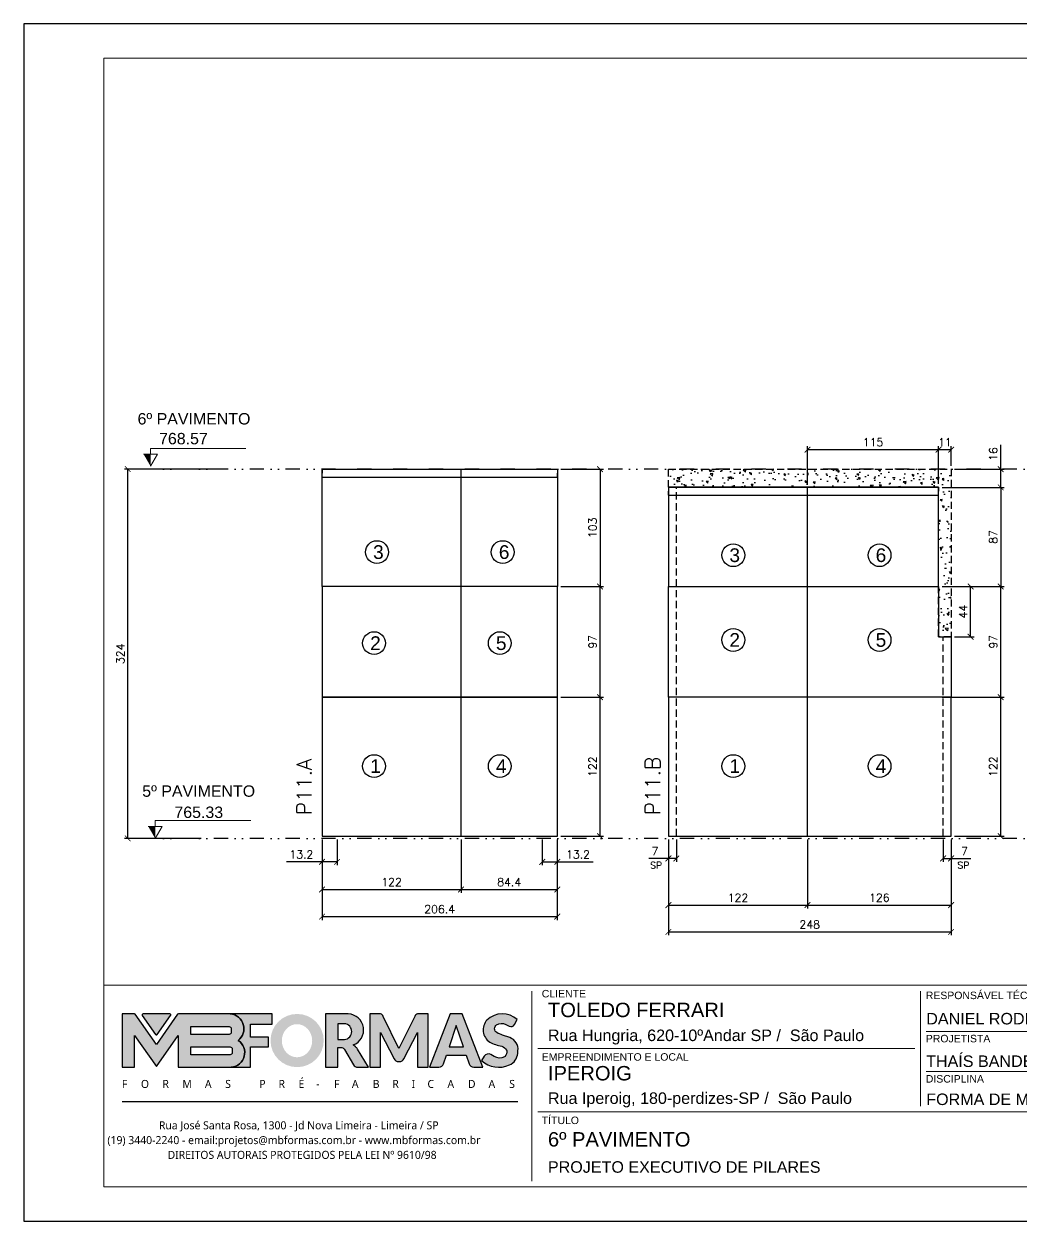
# Model space of a CAD drawing. Extents: x -23436 to 4767, y -4131 to 9755.
# Drawn here: x -19091 to -18217, y 632 to 1682 of the extents above; entities that cross this region are included whole.
import ezdxf
from ezdxf.enums import TextEntityAlignment as Align

# ---------------------------------------------------------------- set-up
doc = ezdxf.new("R2010")
doc.units = 0
doc.header["$PDMODE"] = 2
doc.header["$PDSIZE"] = 10
doc.linetypes.add('DIVIDE2', pattern=[0.625, 0.25, -0.125, 0, -0.125, 0, -0.125])
doc.linetypes.add('HIDDEN', pattern=[9.525, 6.35, -3.175])
doc.layers.get('0').update_dxf_attribs({"lineweight": 13})
doc.layers.get('Defpoints').update_dxf_attribs({"lineweight": 13})
for name, color, linetype, lineweight in [('A-GENM', 7, 'Continuous', 18), ('FOLHA MB', 7, 'Continuous', 13), ('Sarr 2.2x7', 40, 'Continuous', 9), ('Texto Seção', 7, 'Continuous', 15)]:
    doc.layers.add(name, color=color, linetype=linetype, lineweight=lineweight)
for name, color, linetype in [('Concreto', 250, 'HIDDEN'), ('Cota', 4, 'Continuous'), ('MB Logo', 254, 'Continuous'), ('Nível', 160, 'Continuous'), ('Painéis', 30, 'Continuous'), ('Romaneio', 10, 'Continuous'), ('Sarr 7x7', 104, 'Continuous'), ('Sarrafo de Pressão', 42, 'HIDDEN'), ('Texto Nível', 251, 'Continuous')]:
    doc.layers.add(name, color=color, linetype=linetype)
doc.layers.add('Laje_Perimetro', color=7, linetype='Continuous', plot=False)
doc.styles.add('ARIAL', font='arial.ttf', dxfattribs={"oblique": 15, "height": 25})
doc.styles.add('MB_C01', font='arial.ttf', dxfattribs={"height": 1.3})
doc.styles.add('MB_C02', font='arial.ttf', dxfattribs={"height": 2})
doc.styles.add('MB_C03', font='arial.ttf', dxfattribs={"height": 2.5})
doc.styles.add('MtXpl_Lucida_Sans_Un', font='l_10646.ttf')
doc.styles.add('REGUA-120', font='ROMANS.shx', dxfattribs={"height": 15})
doc.styles.add('ROMANS', font='romans.shx')
doc.dimstyles.new('Cota Paínel', dxfattribs={"dimtxt": 7, "dimasz": 5, "dimexe": 3, "dimexo": 3, "dimgap": 3, "dimtad": 1, "dimdec": 1, "dimzin": 12, "dimdsep": 46, "dimtxsty": 'ROMANS', "dimblk": 'ARCHTICK', "dimcen": 0, "dimclrd": 4, "dimclre": 4, "dimclrt": 1, "dimadec": 1, "dimazin": 3, "dimtfac": 1, "dimtdec": 1, "dimtmove": 0, "dimatfit": 3, "dimldrblk": 'OBLIQUE', "dimfxl": 0, "dimtolj": 1, "dimtzin": 12, "dimarcsym": 0})
doc.dimstyles.new('PAINEL', dxfattribs={"dimtxt": 7, "dimasz": 5, "dimexe": 3, "dimexo": 3, "dimgap": 3, "dimtad": 1, "dimdec": 1, "dimzin": 12, "dimdsep": 46, "dimtxsty": 'ROMANS', "dimblk": 'ARCHTICK', "dimcen": 0, "dimclrd": 4, "dimclre": 4, "dimclrt": 1, "dimadec": 1, "dimazin": 3, "dimtfac": 1, "dimtdec": 1, "dimtmove": 0, "dimatfit": 3, "dimldrblk": 'OBLIQUE', "dimfxl": 0, "dimtolj": 1, "dimtzin": 12, "dimarcsym": 0})

# ---------------------------------------------------------------- blocks, each defined once
blk = doc.blocks.new('MB-NOVO')
at = {"layer": 'MB Logo', "linetype": 'Continuous'}
h = blk.add_hatch(color=256, dxfattribs=at)
h.dxf.hatch_style = 1
h.set_gradient(color1=(242, 132, 69), color2=(247, 180, 141), rotation=90, tint=1)
h.paths.add_polyline_path([(-18529.6, 10980.8), (-18475.7, 10980.8, 0.706757), (-18468.7, 11008, 0.681802), (-18476.7, 11034.9), (-18529.4, 11034.9, 0.243712), (-18530.2, 11034.5), (-18551.7, 11003.9), (-18573.3, 11034.5, 0.243712), (-18574.1, 11034.9), (-18586.5, 11034.9), (-18586.5, 10980.8), (-18573.9, 10980.8), (-18573.9, 11012.9), (-18551.7, 10981.5), (-18529.6, 11012.9)])
h.paths.add_polyline_path([(-18516.8, 11014.1), (-18516.8, 11022), (-18477.8, 11022, -0.414214), (-18475.8, 11020), (-18475.8, 11016.1, -0.414214), (-18477.8, 11014.1)], flags=16)
h.paths.add_polyline_path([(-18516.8, 11001.4), (-18476.8, 11001.4, -0.414214), (-18474.8, 10999.4), (-18474.8, 10995.5, -0.414214), (-18476.8, 10993.5), (-18516.8, 10993.5)], flags=16)
at = {"layer": 'MB Logo', "true_color": 0x262626}
h = blk.add_hatch(color=250, dxfattribs=at)
h.dxf.hatch_style = 1
h.paths.add_polyline_path([(-18537.3, 11033.3, 0.60809), (-18538.1, 11034.9), (-18565.3, 11034.9, 0.60809), (-18566.1, 11033.3), (-18552.5, 11014, 0.518202), (-18550.9, 11014)])
h = blk.add_hatch(color=250, dxfattribs=at)
h.dxf.hatch_style = 1
h.paths.add_polyline_path([(-18456.2, 11011.3), (-18456.2, 11024.6), (-18434.2, 11024.6), (-18434.2, 11034.9), (-18476.7, 11034.9, -0.681802), (-18468.7, 11008, -0.706757), (-18475.7, 10980.8), (-18456.2, 10980.8), (-18456.2, 11001.4), (-18437.8, 11001.4), (-18437.8, 11011.3)])
h = blk.add_hatch(color=250, dxfattribs=at)
h.dxf.hatch_style = 1
h.paths.add_polyline_path([(-18435.9, 11007.9, 1), (-18381.9, 11007.9, 1)])
edge = h.paths.add_edge_path(flags=16)
edge.add_ellipse((-18409, 11007.7), major_axis=(0, 16.8), ratio=0.916255, start_angle=0, end_angle=360)
h = blk.add_hatch(color=250, dxfattribs=at)
h.dxf.hatch_style = 1
h.paths.add_polyline_path([(-18357, 11034.9), (-18380.2, 11034.9), (-18380.2, 10980.8), (-18367.6, 10980.8), (-18367.6, 11000.7), (-18363.4, 11000.7, -0.195765), (-18360.9, 10998.9), (-18351.8, 10983.2, 0.261385), (-18347.5, 10980.8), (-18336.4, 10980.8), (-18347.5, 10999, 0.082429), (-18349.6, 11001.5), (-18351.9, 11003.4, 0.81838)])
h.paths.add_polyline_path([(-18360.8, 11009), (-18367.6, 11009), (-18367.6, 11025), (-18360.8, 11025, -0.92578)], flags=16)
h = blk.add_hatch(color=250, dxfattribs=at)
h.dxf.hatch_style = 1
h.paths.add_polyline_path([(-18286.6, 11015.9), (-18286.6, 10980.8), (-18275.8, 10980.8), (-18275.8, 11034.9), (-18286.6, 11034.9, 0.216647), (-18289.4, 11032.4), (-18305.5, 10999.8), (-18321.6, 11032.7, 0.199908), (-18324.3, 11034.9), (-18335.2, 11034.9), (-18335.2, 10980.8), (-18324.3, 10980.8), (-18324.3, 11015.9), (-18310.4, 10989.3, 0.279644), (-18306, 10986.6, 0.340986), (-18300.5, 10989.3)])
h = blk.add_hatch(color=250, dxfattribs=at)
h.dxf.hatch_style = 1
h.paths.add_polyline_path([(-18274.4, 10980.8), (-18265, 10980.8, 0.322517), (-18260.2, 10984.3), (-18257.3, 10993), (-18237.2, 10993), (-18234.3, 10984.3, 0.322517), (-18229.5, 10980.8), (-18220.3, 10980.8), (-18241.2, 11034.9), (-18253.4, 11034.9)])
h.paths.add_polyline_path([(-18254.4, 11001.6), (-18247.3, 11023), (-18240.1, 11001.6)], flags=16)
h = blk.add_hatch(color=250, dxfattribs=at)
h.dxf.hatch_style = 1
h.paths.add_polyline_path([(-18206, 11024, -0.247671), (-18196.9, 11024.3), (-18193.5, 11022.5, 0.40799), (-18188.2, 11024.1), (-18185.4, 11029.1, 0.392837), (-18216.2, 11028.7, 0.467779), (-18213.3, 11006.3, 0.077523), (-18201.2, 11002.1, -0.214206), (-18196.1, 10997.9, -0.284295), (-18198.2, 10991.4, -0.26924), (-18208.8, 10991.6), (-18212.2, 10993.6, 0.407727), (-18219, 10992.1), (-18221.8, 10987.7, 0.296878), (-18193.2, 10983.1, 0.272251), (-18184.9, 10995.3), (-18184.6, 10997.9, 0.348906), (-18193.7, 11011.2), (-18200.4, 11013.5, -0.045018), (-18205.8, 11015.7, -0.618284)])
at = {"layer": 'MB Logo', "linetype": 'Continuous'}
blk.add_line((-18586.5, 10945.9), (-18184.8, 10945.9), dxfattribs=at)
at = {"layer": 'MB Logo', "color": 23, "linetype": 'Continuous', "true_color": 0xf28445}
for points in [[(-18573.3, 11034.5, 0.243712), (-18574.1, 11034.9), (-18586.5, 11034.9), (-18586.5, 10980.8), (-18573.9, 10980.8), (-18573.9, 11012.9), (-18551.7, 10981.5), (-18529.6, 11012.9), (-18529.6, 10980.8), (-18475.7, 10980.8, 0.706757), (-18468.7, 11008, 0.681802), (-18476.7, 11034.9), (-18529.4, 11034.9, 0.243712), (-18530.2, 11034.5), (-18551.7, 11003.9)], [(-18516.8, 11022), (-18477.8, 11022, -0.414214), (-18475.8, 11020), (-18475.8, 11016.1, -0.414214), (-18477.8, 11014.1), (-18516.8, 11014.1)], [(-18516.8, 11001.4), (-18476.8, 11001.4, -0.414214), (-18474.8, 10999.4), (-18474.8, 10995.5, -0.414214), (-18476.8, 10993.5), (-18516.8, 10993.5)]]:
    blk.add_lwpolyline(points, format="xyb", close=True, dxfattribs=at)
at = {"layer": 'MB Logo', "color": 250, "true_color": 0x262626}
for points in [[(-18537.3, 11033.3, 0.60809), (-18538.1, 11034.9), (-18565.3, 11034.9, 0.60809), (-18566.1, 11033.3), (-18552.5, 11014, 0.518202), (-18550.9, 11014)], [(-18437.8, 11011.3), (-18456.2, 11011.3), (-18456.2, 11024.6), (-18434.2, 11024.6), (-18434.2, 11034.9), (-18476.7, 11034.9, -0.681802), (-18468.7, 11008, -0.706757), (-18475.7, 10980.8), (-18456.2, 10980.8), (-18456.2, 11001.4), (-18437.8, 11001.4)], [(-18347.5, 10980.8), (-18336.4, 10980.8), (-18347.5, 10999, 0.082429), (-18349.6, 11001.5), (-18351.9, 11003.4, 0.81838), (-18357, 11034.9), (-18380.2, 11034.9), (-18380.2, 10980.8), (-18367.6, 10980.8), (-18367.6, 11000.7), (-18363.4, 11000.7, -0.209789), (-18360.8, 10998.7), (-18351.8, 10983.2, 0.261385)], [(-18286.6, 11015.9), (-18286.6, 10980.8), (-18275.8, 10980.8), (-18275.8, 11034.9), (-18286.6, 11034.9, 0.216647), (-18289.4, 11032.4), (-18305.5, 10999.8), (-18321.5, 11032.4, 0.216647), (-18324.3, 11034.9), (-18335.2, 11034.9), (-18335.2, 10980.8), (-18324.3, 10980.8), (-18324.3, 11015.9), (-18310.4, 10989.3, 0.279644), (-18306, 10986.6), (-18304.9, 10986.6, 0.279644), (-18300.5, 10989.3)], [(-18265, 10980.8, 0.322517), (-18260.2, 10984.3), (-18257.3, 10993), (-18237.2, 10993), (-18234.3, 10984.3, 0.322517), (-18229.5, 10980.8), (-18220.3, 10980.8), (-18241.2, 11034.9), (-18253.4, 11034.9), (-18274.4, 10980.8)], [(-18206.2, 11015.9, -0.549626), (-18206.4, 11023.8, -0.258723), (-18196.9, 11024.3), (-18193.5, 11022.5, 0.40799), (-18188.2, 11024.1), (-18185.4, 11029.1, 0.392837), (-18216.2, 11028.7, 0.467779), (-18213.3, 11006.3, 0.077523), (-18201.2, 11002.1, -0.203897), (-18196.3, 10998.2), (-18196.1, 10997.8, -0.267611), (-18198, 10991.6), (-18198.5, 10991.3, -0.261145), (-18208.8, 10991.6), (-18212.2, 10993.6, 0.407727), (-18219, 10992.1), (-18221.8, 10987.7, 0.296878), (-18193.2, 10983.1, 0.265963), (-18184.9, 10994.9), (-18184.7, 10997.6, 0.340466), (-18193.1, 11011), (-18200.4, 11013.5, -0.049298)], [(-18367.6, 11009), (-18360.8, 11009, 0.92578), (-18360.8, 11025), (-18367.6, 11025)]]:
    blk.add_lwpolyline(points, format="xyb", close=True, dxfattribs=at)
blk.add_lwpolyline([(-18247.3, 11023), (-18254.4, 11001.6), (-18240.1, 11001.6)], close=True, dxfattribs=at)
at = {"layer": 'MB Logo', "color": 250, "true_color": 0x262626, "style": 'MtXpl_Lucida_Sans_Un'}
for s, height, p in [('F', 8.12, (-18586.8, 10959.8)), ('O', 8.12, (-18567.5, 10959.8)), ('R', 8.12, (-18545.6, 10959.8)), ('M', 8.12, (-18525.4, 10959.8)), ('A', 8.12, (-18502.5, 10959.8)), ('S', 8.12, (-18481.9, 10959.8)), ('P', 8.12, (-18447.3, 10959.8)), ('R', 8.12, (-18427.8, 10959.8)), ('É', 8.12, (-18407.5, 10959.8)), ('-', 8.12, (-18389.6, 10959.8)), ('F', 8.12, (-18371.4, 10959.8)), ('A', 8.12, (-18353.3, 10959.8)), ('B', 8.12, (-18332.1, 10959.8)), ('R', 8.12, (-18312.2, 10959.8)), ('I', 8.12, (-18292.7, 10959.8)), ('C', 8.12, (-18276.6, 10959.8)), ('A', 8.12, (-18256.3, 10959.8)), ('D', 8.12, (-18235.5, 10959.8)), ('A', 8.12, (-18214.6, 10959.8)), ('S', 8.12, (-18193.6, 10959.8)), ('DIREITOS AUTORAIS PROTEGIDOS PELA LEI Nº 9610/98', 8.122, (-18540.4, 10887.8))]:
    blk.add_text(s, height=height, dxfattribs=at).set_placement(p)
at = {"layer": 'MB Logo', "style": 'MtXpl_Lucida_Sans_Un'}
for s, p in [('Rua José Santa Rosa, 1300 - Jd Nova Limeira - Limeira / SP', (-18549.2, 10917.8)), ('(19) 3440-2240 - email:projetos@mbformas.com.br - www.mbformas.com.br', (-18601.5, 10902.8))]:
    blk.add_text(s, height=8.122, dxfattribs=at).set_placement(p)
blk = doc.blocks.new('A$C169d8357')
at = {"layer": 'FOLHA MB', "color": 1}
for p, q in [((1109.8, 356.7), (70, 356.7)), ((445.6, 351.7), (445.6, 185)), ((786.6, 351.7), (786.6, 250.7)), ((938.1, 316.3), (791.6, 316.3)), ((781.5, 301.2), (450.7, 301.2)), ((938.1, 281), (791.6, 281)), ((938.1, 245.6), (450.7, 245.6))]:
    blk.add_line(p, q, dxfattribs=at)
for points in [[(0, 1199.9), (0, 149.9), (1485, 149.9), (1485, 1199.9)], [(70, 1169.9), (70, 179.9), (1455, 179.9), (1455, 1169.9)]]:
    blk.add_lwpolyline(points, close=True, dxfattribs=at)
at = {"layer": 'MB Logo', "xscale": 0.8642040370897565, "yscale": 0.8642040370897565, "zscale": 0.8642040370897565}
blk.add_blockref('MB-NOVO', (16148.7, -9204.8), dxfattribs=at)
at = {"layer": 'FOLHA MB', "color": 6}
for s, height, style, p in [('CLIENTE', 6.57, 'MB_C01', (454.3, 346.1)), ('RESPONSÁVEL TÉCNICO', 6.566, 'MB_C01', (791.2, 344.6)), ('Rua Hungria, 620-10ºAndar SP /  São Paulo', 10.102, 'MB_C02', (459.7, 307.8)), ('PROJETISTA', 6.57, 'MB_C01', (791.2, 306.7)), ('EMPREENDIMENTO E LOCAL', 6.566, 'MB_C01', (454.3, 290.6)), ('DISCIPLINA', 6.57, 'MB_C01', (791.2, 271.4)), ('Rua Iperoig, 180-perdizes-SP /  São Paulo', 10.102, 'MB_C02', (459.7, 252.7)), ('TÍTULO', 6.57, 'MB_C01', (454.3, 235)), ('PROJETO EXECUTIVO DE PILARES', 10.102, 'MB_C02', (459.7, 192.3))]:
    blk.add_text(s, height=height, dxfattribs=dict(at, style=style)).set_placement(p)
at = {"layer": 'FOLHA MB', "color": 5}
for s, height, style, p in [('TOLEDO FERRARI', 12.628, 'MB_C03', (459.7, 328.8)), ('DANIEL RODRIGUES', 10.102, 'MB_C02', (791.6, 322.4)), ('THAÍS BANDEIRA', 10.102, 'MB_C02', (791.5, 285.1)), ('IPEROIG', 12.63, 'MB_C03', (459.7, 273.3)), ('FORMA DE MADEIRA', 10.102, 'MB_C02', (791.6, 251.7)), ('6º PAVIMENTO', 12.628, 'MB_C03', (459.7, 215.3))]:
    blk.add_text(s, height=height, dxfattribs=dict(at, style=style)).set_placement(p)
blk = doc.blocks.new('_ArchTick')
at = {"color": 0, "linetype": 'ByBlock', "const_width": 0.15}
blk.add_lwpolyline([(-0.5, -0.5), (0.5, 0.5)], dxfattribs=at)
blk = doc.blocks.new('*D476')
at = {"layer": 'Cota', "color": 4, "lineweight": -2, "transparency": 16777216}
for p, q in [((-18829.9, 966.8), (-18829.9, 896.3)), ((-18623.5, 966.8), (-18623.5, 896.3)), ((-18829.9, 899.3), (-18623.5, 899.3))]:
    blk.add_line(p, q, dxfattribs=at)
at = {"layer": 'Defpoints', "color": 0, "transparency": 16777216}
for p in [(-18829.9, 969.8), (-18623.5, 969.8), (-18623.5, 899.3)]:
    blk.add_point(p, dxfattribs=at)
at = {"layer": 'Cota', "color": 4, "lineweight": -2, "transparency": 16777216, "xscale": 5, "yscale": 5, "zscale": 5, "rotation": 180}
blk.add_blockref('_ArchTick', (-18829.9, 899.3), dxfattribs=at)
at = {"layer": 'Cota', "color": 4, "lineweight": -2, "transparency": 16777216, "xscale": 5, "yscale": 5, "zscale": 5}
blk.add_blockref('_ArchTick', (-18623.5, 899.3), dxfattribs=at)
at = {"layer": 'Cota', "color": 1, "transparency": 16777216, "insert": (-18726.7, 905.8), "char_height": 7, "attachment_point": 5, "style": 'ROMANS'}
blk.add_mtext('\\A1;206.4', dxfattribs=at)
blk = doc.blocks.new('_OBLIQUE')
at = {"color": 0, "linetype": 'ByBlock', "lineweight": -2}
for p, q in [((0, 0), (-1, 0)), ((-0.5, -0.5), (0.5, 0.5))]:
    blk.add_line(p, q, dxfattribs=at)
blk = doc.blocks.new('*D477')
at = {"layer": 'Cota', "color": 4, "lineweight": -2, "transparency": 16777216}
for p, q in [((-18620.5, 1091.8), (-18583, 1091.8)), ((-18586, 969.8), (-18586, 1091.8)), ((-18620.5, 969.8), (-18583, 969.8))]:
    blk.add_line(p, q, dxfattribs=at)
at = {"layer": 'Defpoints', "color": 0, "transparency": 16777216}
for p in [(-18623.5, 1091.8), (-18586, 1091.8), (-18623.5, 969.8)]:
    blk.add_point(p, dxfattribs=at)
at = {"layer": 'Cota', "color": 4, "lineweight": -2, "transparency": 16777216, "xscale": 5, "yscale": 5, "zscale": 5}
for p, rotation in [((-18586, 1091.8), 90), ((-18586, 969.8), 270)]:
    blk.add_blockref('_ArchTick', p, dxfattribs=dict(at, rotation=rotation))
at = {"layer": 'Cota', "color": 1, "transparency": 16777216, "insert": (-18592.5, 1030.8), "char_height": 7, "attachment_point": 5, "rotation": 90, "style": 'ROMANS'}
blk.add_mtext('\\A1;122', dxfattribs=at)
blk = doc.blocks.new('*D478')
at = {"layer": 'Cota', "color": 4, "lineweight": -2, "transparency": 16777216}
for p, q in [((-18620.5, 1188.8), (-18583, 1188.8)), ((-18586, 1091.8), (-18586, 1188.8)), ((-18608, 1091.8), (-18583, 1091.8))]:
    blk.add_line(p, q, dxfattribs=at)
at = {"layer": 'Defpoints', "color": 0, "transparency": 16777216}
for p in [(-18623.5, 1188.8), (-18586, 1188.8), (-18611, 1091.8)]:
    blk.add_point(p, dxfattribs=at)
at = {"layer": 'Cota', "color": 4, "lineweight": -2, "transparency": 16777216, "xscale": 5, "yscale": 5, "zscale": 5}
for p, rotation in [((-18586, 1188.8), 90), ((-18586, 1091.8), 270)]:
    blk.add_blockref('_ArchTick', p, dxfattribs=dict(at, rotation=rotation))
at = {"layer": 'Cota', "color": 1, "transparency": 16777216, "insert": (-18592.5, 1140.3), "char_height": 7, "attachment_point": 5, "rotation": 90, "style": 'ROMANS'}
blk.add_mtext('\\A1;97', dxfattribs=at)
blk = doc.blocks.new('*D479')
at = {"layer": 'Cota', "color": 4, "lineweight": -2, "transparency": 16777216}
for p, q in [((-18620.5, 1291.8), (-18583, 1291.8)), ((-18586, 1291.8), (-18586, 1188.8)), ((-18620.5, 1188.8), (-18583, 1188.8))]:
    blk.add_line(p, q, dxfattribs=at)
at = {"layer": 'Defpoints', "color": 0, "transparency": 16777216}
for p in [(-18623.5, 1291.8), (-18623.5, 1188.8), (-18586, 1188.8)]:
    blk.add_point(p, dxfattribs=at)
at = {"layer": 'Cota', "color": 4, "lineweight": -2, "transparency": 16777216, "xscale": 5, "yscale": 5, "zscale": 5}
for p, rotation in [((-18586, 1291.8), 90), ((-18586, 1188.8), 270)]:
    blk.add_blockref('_ArchTick', p, dxfattribs=dict(at, rotation=rotation))
at = {"layer": 'Cota', "color": 1, "transparency": 16777216, "insert": (-18592.5, 1240.3), "char_height": 7, "attachment_point": 5, "rotation": 90, "style": 'ROMANS'}
blk.add_mtext('\\A1;103', dxfattribs=at)
blk = doc.blocks.new('*D480')
at = {"layer": 'Cota', "color": 4, "lineweight": -2, "transparency": 16777216}
for p, q in [((-18829.9, 966.8), (-18829.9, 920.1)), ((-18707.9, 966.8), (-18707.9, 920.1)), ((-18829.9, 923.1), (-18707.9, 923.1))]:
    blk.add_line(p, q, dxfattribs=at)
at = {"layer": 'Defpoints', "color": 0, "transparency": 16777216}
for p in [(-18829.9, 969.8), (-18707.9, 969.8), (-18707.9, 923.1)]:
    blk.add_point(p, dxfattribs=at)
at = {"layer": 'Cota', "color": 4, "lineweight": -2, "transparency": 16777216, "xscale": 5, "yscale": 5, "zscale": 5, "rotation": 180}
blk.add_blockref('_ArchTick', (-18829.9, 923.1), dxfattribs=at)
at = {"layer": 'Cota', "color": 4, "lineweight": -2, "transparency": 16777216, "xscale": 5, "yscale": 5, "zscale": 5}
blk.add_blockref('_ArchTick', (-18707.9, 923.1), dxfattribs=at)
at = {"layer": 'Cota', "color": 1, "transparency": 16777216, "insert": (-18768.9, 929.6), "char_height": 7, "attachment_point": 5, "style": 'ROMANS'}
blk.add_mtext('\\A1;122', dxfattribs=at)
blk = doc.blocks.new('*D481')
at = {"layer": 'Cota', "color": 4, "lineweight": -2, "transparency": 16777216}
for p, q in [((-18707.9, 966.8), (-18707.9, 920.1)), ((-18623.5, 966.8), (-18623.5, 920.1)), ((-18707.9, 923.1), (-18623.5, 923.1))]:
    blk.add_line(p, q, dxfattribs=at)
at = {"layer": 'Defpoints', "color": 0, "transparency": 16777216}
for p in [(-18707.9, 969.8), (-18623.5, 969.8), (-18623.5, 923.1)]:
    blk.add_point(p, dxfattribs=at)
at = {"layer": 'Cota', "color": 4, "lineweight": -2, "transparency": 16777216, "xscale": 5, "yscale": 5, "zscale": 5, "rotation": 180}
blk.add_blockref('_ArchTick', (-18707.9, 923.1), dxfattribs=at)
at = {"layer": 'Cota', "color": 4, "lineweight": -2, "transparency": 16777216, "xscale": 5, "yscale": 5, "zscale": 5}
blk.add_blockref('_ArchTick', (-18623.5, 923.1), dxfattribs=at)
at = {"layer": 'Cota', "color": 1, "transparency": 16777216, "insert": (-18665.7, 929.6), "char_height": 7, "attachment_point": 5, "style": 'ROMANS'}
blk.add_mtext('\\A1;84.4', dxfattribs=at)
blk = doc.blocks.new('*D482')
at = {"layer": 'Cota', "color": 4, "lineweight": -2, "transparency": 16777216}
for p, q in [((-18829.9, 966.8), (-18829.9, 944.3)), ((-18816.7, 966.8), (-18816.7, 944.3)), ((-18829.9, 947.3), (-18861.2, 947.3)), ((-18816.7, 947.3), (-18829.9, 947.3))]:
    blk.add_line(p, q, dxfattribs=at)
at = {"layer": 'Defpoints', "color": 0, "transparency": 16777216}
for p in [(-18829.9, 969.8), (-18816.7, 969.8), (-18829.9, 947.3)]:
    blk.add_point(p, dxfattribs=at)
at = {"layer": 'Cota', "color": 4, "lineweight": -2, "transparency": 16777216, "xscale": 5, "yscale": 5, "zscale": 5, "rotation": 180}
blk.add_blockref('_ArchTick', (-18829.9, 947.3), dxfattribs=at)
at = {"layer": 'Cota', "color": 4, "lineweight": -2, "transparency": 16777216, "xscale": 5, "yscale": 5, "zscale": 5}
blk.add_blockref('_ArchTick', (-18816.7, 947.3), dxfattribs=at)
at = {"layer": 'Cota', "color": 1, "transparency": 16777216, "insert": (-18848, 953.8), "char_height": 7, "attachment_point": 5, "style": 'ROMANS'}
blk.add_mtext('\\A1;13.2', dxfattribs=at)
blk = doc.blocks.new('*D483')
at = {"layer": 'Cota', "color": 4, "lineweight": -2, "transparency": 16777216}
for p, q in [((-18636.7, 966.8), (-18636.7, 944.3)), ((-18623.5, 966.8), (-18623.5, 944.3)), ((-18636.7, 947.3), (-18623.5, 947.3)), ((-18623.5, 947.3), (-18592.1, 947.3))]:
    blk.add_line(p, q, dxfattribs=at)
at = {"layer": 'Defpoints', "color": 0, "transparency": 16777216}
for p in [(-18636.7, 969.8), (-18623.5, 969.8), (-18623.5, 947.3)]:
    blk.add_point(p, dxfattribs=at)
at = {"layer": 'Cota', "color": 4, "lineweight": -2, "transparency": 16777216, "xscale": 5, "yscale": 5, "zscale": 5, "rotation": 180}
blk.add_blockref('_ArchTick', (-18636.7, 947.3), dxfattribs=at)
at = {"layer": 'Cota', "color": 4, "lineweight": -2, "transparency": 16777216, "xscale": 5, "yscale": 5, "zscale": 5}
blk.add_blockref('_ArchTick', (-18623.5, 947.3), dxfattribs=at)
at = {"layer": 'Cota', "color": 1, "transparency": 16777216, "insert": (-18605.3, 953.8), "char_height": 7, "attachment_point": 5, "style": 'ROMANS'}
blk.add_mtext('\\A1;13.2', dxfattribs=at)
blk = doc.blocks.new('*D522')
at = {"layer": 'Cota', "color": 4, "lineweight": -2, "transparency": 16777216}
for p, q in [((-18526, 966.8), (-18526, 906.4)), ((-18404, 966.8), (-18404, 906.4)), ((-18526, 909.4), (-18404, 909.4))]:
    blk.add_line(p, q, dxfattribs=at)
at = {"layer": 'Defpoints', "color": 0, "transparency": 16777216}
for p in [(-18526, 969.8), (-18404, 969.8), (-18404, 909.4)]:
    blk.add_point(p, dxfattribs=at)
at = {"layer": 'Cota', "color": 4, "lineweight": -2, "transparency": 16777216, "xscale": 5, "yscale": 5, "zscale": 5, "rotation": 180}
blk.add_blockref('_ArchTick', (-18526, 909.4), dxfattribs=at)
at = {"layer": 'Cota', "color": 4, "lineweight": -2, "transparency": 16777216, "xscale": 5, "yscale": 5, "zscale": 5}
blk.add_blockref('_ArchTick', (-18404, 909.4), dxfattribs=at)
at = {"layer": 'Cota', "color": 1, "transparency": 16777216, "insert": (-18465, 915.9), "char_height": 7, "attachment_point": 5, "style": 'ROMANS'}
blk.add_mtext('\\A1;122', dxfattribs=at)
blk = doc.blocks.new('*D523')
at = {"layer": 'Cota', "color": 4, "lineweight": -2, "transparency": 16777216}
for p, q in [((-18404, 966.8), (-18404, 906.4)), ((-18278, 966.8), (-18278, 906.4)), ((-18404, 909.4), (-18278, 909.4))]:
    blk.add_line(p, q, dxfattribs=at)
at = {"layer": 'Defpoints', "color": 0, "transparency": 16777216}
for p in [(-18404, 969.8), (-18278, 969.8), (-18278, 909.4)]:
    blk.add_point(p, dxfattribs=at)
at = {"layer": 'Cota', "color": 4, "lineweight": -2, "transparency": 16777216, "xscale": 5, "yscale": 5, "zscale": 5, "rotation": 180}
blk.add_blockref('_ArchTick', (-18404, 909.4), dxfattribs=at)
at = {"layer": 'Cota', "color": 4, "lineweight": -2, "transparency": 16777216, "xscale": 5, "yscale": 5, "zscale": 5}
blk.add_blockref('_ArchTick', (-18278, 909.4), dxfattribs=at)
at = {"layer": 'Cota', "color": 1, "transparency": 16777216, "insert": (-18341, 915.9), "char_height": 7, "attachment_point": 5, "style": 'ROMANS'}
blk.add_mtext('\\A1;126', dxfattribs=at)
blk = doc.blocks.new('*D524')
at = {"layer": 'Cota', "color": 4, "lineweight": -2, "transparency": 16777216}
for p, q in [((-18526, 966.8), (-18526, 882.9)), ((-18278, 966.8), (-18278, 882.9)), ((-18526, 885.9), (-18278, 885.9))]:
    blk.add_line(p, q, dxfattribs=at)
at = {"layer": 'Defpoints', "color": 0, "transparency": 16777216}
for p in [(-18526, 969.8), (-18278, 969.8), (-18278, 885.9)]:
    blk.add_point(p, dxfattribs=at)
at = {"layer": 'Cota', "color": 4, "lineweight": -2, "transparency": 16777216, "xscale": 5, "yscale": 5, "zscale": 5, "rotation": 180}
blk.add_blockref('_ArchTick', (-18526, 885.9), dxfattribs=at)
at = {"layer": 'Cota', "color": 4, "lineweight": -2, "transparency": 16777216, "xscale": 5, "yscale": 5, "zscale": 5}
blk.add_blockref('_ArchTick', (-18278, 885.9), dxfattribs=at)
at = {"layer": 'Cota', "color": 1, "transparency": 16777216, "insert": (-18402, 892.4), "char_height": 7, "attachment_point": 5, "style": 'ROMANS'}
blk.add_mtext('\\A1;248', dxfattribs=at)
blk = doc.blocks.new('*D525')
at = {"layer": 'Cota', "color": 4, "lineweight": -2, "transparency": 16777216}
for p, q in [((-18275, 1091.8), (-18231.5, 1091.8)), ((-18234.5, 969.8), (-18234.5, 1091.8)), ((-18275, 969.8), (-18231.5, 969.8))]:
    blk.add_line(p, q, dxfattribs=at)
at = {"layer": 'Defpoints', "color": 0, "transparency": 16777216}
for p in [(-18278, 1091.8), (-18234.5, 1091.8), (-18278, 969.8)]:
    blk.add_point(p, dxfattribs=at)
at = {"layer": 'Cota', "color": 4, "lineweight": -2, "transparency": 16777216, "xscale": 5, "yscale": 5, "zscale": 5}
for p, rotation in [((-18234.5, 1091.8), 90), ((-18234.5, 969.8), 270)]:
    blk.add_blockref('_ArchTick', p, dxfattribs=dict(at, rotation=rotation))
at = {"layer": 'Cota', "color": 1, "transparency": 16777216, "insert": (-18241, 1030.8), "char_height": 7, "attachment_point": 5, "rotation": 90, "style": 'ROMANS'}
blk.add_mtext('\\A1;122', dxfattribs=at)
blk = doc.blocks.new('*D526')
at = {"layer": 'Cota', "color": 4, "lineweight": -2, "transparency": 16777216}
for p, q in [((-18526, 966.8), (-18526, 947.3)), ((-18519, 966.8), (-18519, 947.3)), ((-18526, 950.3), (-18543.2, 950.3)), ((-18519, 950.3), (-18526, 950.3))]:
    blk.add_line(p, q, dxfattribs=at)
at = {"layer": 'Defpoints', "color": 0, "transparency": 16777216}
for p in [(-18526, 969.8), (-18519, 969.8), (-18526, 950.3)]:
    blk.add_point(p, dxfattribs=at)
at = {"layer": 'Cota', "color": 4, "lineweight": -2, "transparency": 16777216, "xscale": 5, "yscale": 5, "zscale": 5, "rotation": 180}
blk.add_blockref('_ArchTick', (-18526, 950.3), dxfattribs=at)
at = {"layer": 'Cota', "color": 4, "lineweight": -2, "transparency": 16777216, "xscale": 5, "yscale": 5, "zscale": 5}
blk.add_blockref('_ArchTick', (-18519, 950.3), dxfattribs=at)
at = {"layer": 'Cota', "color": 1, "transparency": 16777216, "insert": (-18537.8, 956.8), "char_height": 7, "attachment_point": 5, "style": 'ROMANS'}
blk.add_mtext('\\A1;7', dxfattribs=at)
blk = doc.blocks.new('*D527')
at = {"layer": 'Cota', "color": 4, "lineweight": -2, "transparency": 16777216}
for p, q in [((-18285, 966.8), (-18285, 947.3)), ((-18278, 966.8), (-18278, 947.3)), ((-18285, 950.3), (-18278, 950.3)), ((-18278, 950.3), (-18260.8, 950.3))]:
    blk.add_line(p, q, dxfattribs=at)
at = {"layer": 'Defpoints', "color": 0, "transparency": 16777216}
for p in [(-18285, 969.8), (-18278, 969.8), (-18278, 950.3)]:
    blk.add_point(p, dxfattribs=at)
at = {"layer": 'Cota', "color": 4, "lineweight": -2, "transparency": 16777216, "xscale": 5, "yscale": 5, "zscale": 5, "rotation": 180}
blk.add_blockref('_ArchTick', (-18285, 950.3), dxfattribs=at)
at = {"layer": 'Cota', "color": 4, "lineweight": -2, "transparency": 16777216, "xscale": 5, "yscale": 5, "zscale": 5}
blk.add_blockref('_ArchTick', (-18278, 950.3), dxfattribs=at)
at = {"layer": 'Cota', "color": 1, "transparency": 16777216, "insert": (-18266.2, 956.8), "char_height": 7, "attachment_point": 5, "style": 'ROMANS'}
blk.add_mtext('\\A1;7', dxfattribs=at)
blk = doc.blocks.new('*D557')
at = {"layer": 'Cota', "color": 4, "lineweight": -2, "transparency": 16777216}
for p, q in [((-18286, 1188.8), (-18231.5, 1188.8)), ((-18234.5, 1091.8), (-18234.5, 1188.8)), ((-18286, 1091.8), (-18231.5, 1091.8))]:
    blk.add_line(p, q, dxfattribs=at)
at = {"layer": 'Defpoints', "color": 0, "transparency": 16777216}
for p in [(-18289, 1188.8), (-18234.5, 1188.8), (-18289, 1091.8)]:
    blk.add_point(p, dxfattribs=at)
at = {"layer": 'Cota', "color": 4, "lineweight": -2, "transparency": 16777216, "xscale": 5, "yscale": 5, "zscale": 5}
for p, rotation in [((-18234.5, 1188.8), 90), ((-18234.5, 1091.8), 270)]:
    blk.add_blockref('_ArchTick', p, dxfattribs=dict(at, rotation=rotation))
at = {"layer": 'Cota', "color": 1, "transparency": 16777216, "insert": (-18241, 1140.3), "char_height": 7, "attachment_point": 5, "rotation": 90, "style": 'ROMANS'}
blk.add_mtext('\\A1;97', dxfattribs=at)
blk = doc.blocks.new('*D563')
at = {"layer": 'A-GENM', "color": 4, "lineweight": -2, "transparency": 16777216}
for p, q in [((-18286, 1275.8), (-18231.5, 1275.8)), ((-18234.5, 1275.8), (-18234.5, 1188.8)), ((-18286, 1188.8), (-18231.5, 1188.8))]:
    blk.add_line(p, q, dxfattribs=at)
at = {"layer": 'Defpoints', "color": 0, "transparency": 16777216}
for p in [(-18289, 1275.8), (-18289, 1188.8), (-18234.5, 1188.8)]:
    blk.add_point(p, dxfattribs=at)
at = {"layer": 'A-GENM', "color": 4, "lineweight": -2, "transparency": 16777216, "xscale": 5, "yscale": 5, "zscale": 5}
for p, rotation in [((-18234.5, 1275.8), 90), ((-18234.5, 1188.8), 270)]:
    blk.add_blockref('_ArchTick', p, dxfattribs=dict(at, rotation=rotation))
at = {"layer": 'A-GENM', "color": 1, "transparency": 16777216, "insert": (-18241, 1232.3), "char_height": 7, "attachment_point": 5, "rotation": 90, "style": 'ROMANS'}
blk.add_mtext('\\A1;87', dxfattribs=at)
blk = doc.blocks.new('*D600')
at = {"layer": 'Cota', "color": 4, "lineweight": -2, "transparency": 16777216}
for p, q in [((-18924, 1291.8), (-19003.3, 1291.8)), ((-19000.3, 967.8), (-19000.3, 1291.8)), ((-18936, 967.8), (-19003.3, 967.8))]:
    blk.add_line(p, q, dxfattribs=at)
at = {"layer": 'Defpoints', "color": 0, "transparency": 16777216}
for p in [(-19000.3, 1291.8), (-18921, 1291.8), (-18933, 967.8)]:
    blk.add_point(p, dxfattribs=at)
at = {"layer": 'Cota', "color": 4, "lineweight": -2, "transparency": 16777216, "xscale": 5, "yscale": 5, "zscale": 5}
for p, rotation in [((-19000.3, 1291.8), 90), ((-19000.3, 967.8), 270)]:
    blk.add_blockref('_ArchTick', p, dxfattribs=dict(at, rotation=rotation))
at = {"layer": 'Cota', "color": 1, "transparency": 16777216, "insert": (-19006.8, 1129.8), "char_height": 7, "attachment_point": 5, "rotation": 90, "style": 'ROMANS'}
blk.add_mtext('\\A1;324', dxfattribs=at)
blk = doc.blocks.new('*D601')
at = {"layer": 'Cota', "color": 4, "lineweight": -2, "transparency": 16777216}
for p, q in [((-18289, 1278.8), (-18289, 1311.9)), ((-18289, 1308.9), (-18278, 1308.9)), ((-18278, 1294.8), (-18278, 1311.9))]:
    blk.add_line(p, q, dxfattribs=at)
at = {"layer": 'Defpoints', "color": 0, "transparency": 16777216}
for p in [(-18278, 1308.9), (-18278, 1291.8), (-18289, 1275.8)]:
    blk.add_point(p, dxfattribs=at)
at = {"layer": 'Cota', "color": 4, "lineweight": -2, "transparency": 16777216, "xscale": 5, "yscale": 5, "zscale": 5, "rotation": 180}
blk.add_blockref('_ArchTick', (-18289, 1308.9), dxfattribs=at)
at = {"layer": 'Cota', "color": 4, "lineweight": -2, "transparency": 16777216, "xscale": 5, "yscale": 5, "zscale": 5}
blk.add_blockref('_ArchTick', (-18278, 1308.9), dxfattribs=at)
at = {"layer": 'Cota', "color": 1, "transparency": 16777216, "insert": (-18283.5, 1315.4), "char_height": 7, "attachment_point": 5, "style": 'ROMANS'}
blk.add_mtext('\\A1;11', dxfattribs=at)
blk = doc.blocks.new('*D602')
at = {"layer": 'Cota', "color": 4, "lineweight": -2, "transparency": 16777216}
for p, q in [((-18286, 1188.8), (-18257.9, 1188.8)), ((-18260.9, 1144.8), (-18260.9, 1188.8)), ((-18275, 1144.8), (-18257.9, 1144.8))]:
    blk.add_line(p, q, dxfattribs=at)
at = {"layer": 'Defpoints', "color": 0, "transparency": 16777216}
for p in [(-18289, 1188.8), (-18260.9, 1188.8), (-18278, 1144.8)]:
    blk.add_point(p, dxfattribs=at)
at = {"layer": 'Cota', "color": 4, "lineweight": -2, "transparency": 16777216, "xscale": 5, "yscale": 5, "zscale": 5}
for p, rotation in [((-18260.9, 1188.8), 90), ((-18260.9, 1144.8), 270)]:
    blk.add_blockref('_ArchTick', p, dxfattribs=dict(at, rotation=rotation))
at = {"layer": 'Cota', "color": 1, "transparency": 16777216, "insert": (-18267.4, 1166.8), "char_height": 7, "attachment_point": 5, "rotation": 90, "style": 'ROMANS'}
blk.add_mtext('\\A1;44', dxfattribs=at)
blk = doc.blocks.new('*D603')
at = {"layer": 'Cota', "color": 4, "lineweight": -2, "transparency": 16777216}
for p, q in [((-18404, 1278.8), (-18404, 1311.9)), ((-18404, 1308.9), (-18289, 1308.9)), ((-18289, 1278.8), (-18289, 1311.9))]:
    blk.add_line(p, q, dxfattribs=at)
at = {"layer": 'Defpoints', "color": 0, "transparency": 16777216}
for p in [(-18289, 1308.9), (-18404, 1275.8), (-18289, 1275.8)]:
    blk.add_point(p, dxfattribs=at)
at = {"layer": 'Cota', "color": 4, "lineweight": -2, "transparency": 16777216, "xscale": 5, "yscale": 5, "zscale": 5, "rotation": 180}
blk.add_blockref('_ArchTick', (-18404, 1308.9), dxfattribs=at)
at = {"layer": 'Cota', "color": 4, "lineweight": -2, "transparency": 16777216, "xscale": 5, "yscale": 5, "zscale": 5}
blk.add_blockref('_ArchTick', (-18289, 1308.9), dxfattribs=at)
at = {"layer": 'Cota', "color": 1, "transparency": 16777216, "insert": (-18346.5, 1315.4), "char_height": 7, "attachment_point": 5, "style": 'ROMANS'}
blk.add_mtext('\\A1;115', dxfattribs=at)
blk = doc.blocks.new('*D1035')
at = {"layer": 'Cota', "color": 4, "lineweight": -2, "transparency": 16777216}
for p, q in [((-18234.5, 1291.8), (-18234.5, 1313.2)), ((-18275, 1291.8), (-18231.5, 1291.8)), ((-18234.5, 1275.8), (-18234.5, 1291.8)), ((-18286, 1275.8), (-18231.5, 1275.8))]:
    blk.add_line(p, q, dxfattribs=at)
at = {"layer": 'Defpoints', "color": 0, "transparency": 16777216}
for p in [(-18278, 1291.8), (-18234.5, 1291.8), (-18289, 1275.8)]:
    blk.add_point(p, dxfattribs=at)
at = {"layer": 'Cota', "color": 4, "lineweight": -2, "transparency": 16777216, "xscale": 5, "yscale": 5, "zscale": 5}
for p, rotation in [((-18234.5, 1291.8), 90), ((-18234.5, 1275.8), 270)]:
    blk.add_blockref('_ArchTick', p, dxfattribs=dict(at, rotation=rotation))
at = {"layer": 'Cota', "color": 1, "transparency": 16777216, "insert": (-18241, 1305), "char_height": 7, "attachment_point": 5, "rotation": 90, "style": 'ROMANS'}
blk.add_mtext('\\A1;16', dxfattribs=at)

msp = doc.modelspace()

# ---------------------------------------------------------------- hatches: boundary and pattern name
at = {"layer": 'Concreto'}
h = msp.add_hatch(dxfattribs=at)
h.set_pattern_fill('AR-CONC', color=256, scale=0.1, angle=-270)
h.set_pattern_definition([(140, (1585, -3e-12), (1.593909, 18.218467), [1.905, -20.955]), (85, (1585, -3e-12), (-19.105685, -3.524342), [1.524, -16.764058]), (190.45144, (1585.133, 1.518), (-17.511775, 14.694125), [1.619001, -17.809024]), (136.1842, (1579.92, -3e-12), (4.204233, 27.107904), [2.8575, -31.4325]), (186.63556, (1580.27, 2.26), (-24.742612, 23.740413), [2.428502, -26.71356]), (81.18415, (1579.92, -3e-12), (-24.742612, 23.740413), [2.285997, -25.145973]), (111, (1581.19, 2.54), (10.22652, 15.161439), [1.905, -20.955]), (56, (1581.19, 2.54), (-18.418797, 6.180203), [1.524, -16.764]), (161.45145, (1582.042, 3.803), (-8.192277, 21.341642), [1.619001, -17.808994]), (127.5, (1585, -3e-12), (-8.4555039, 0.3088603), [0, -16.5608, 0, -17.018, 0, -16.8275]), (97.5, (1585, -3e-12), (-10.0180575, 6.6819663), [0, -9.7028, 0, -16.1798, 0, -6.4135]), (57.5, (1585, -5.664), (0.5728744, 13.5590595), [0, -6.35, 0, -19.812, 0, -26.289]), (47.5, (1585, -8.204), (-2.542649, 14.812918), [0, -8.255, 0, -13.1572, 0, -18.669])])
h.paths.add_polyline_path([(-18525.991, 1275.818), (-18525.991, 1291.818), (-18277.991, 1291.818), (-18277.991, 1144.818), (-18288.991, 1144.818), (-18288.991, 1275.818)])
at = {"layer": 'Sarr 2.2x7'}
h = msp.add_hatch(color=0, dxfattribs=at)
h.dxf.hatch_style = 1
h.paths.add_polyline_path([(-18980.326, 1304.999), (-18986.494, 1304.999), (-18980.326, 1294.315)])
h = msp.add_hatch(color=0, dxfattribs=at)
h.dxf.hatch_style = 1
h.paths.add_polyline_path([(-18976.213, 978.465), (-18982.381, 978.465), (-18976.213, 967.781)])

# ---------------------------------------------------------------- linework, layer by layer
at = {"color": 0}
for p, q in [((-18986.494, 1304.999), (-18974.157, 1304.999)), ((-18980.326, 1294.315), (-18974.157, 1304.999)), ((-18982.381, 978.465), (-18970.044, 978.465)), ((-18976.213, 967.781), (-18970.044, 978.465))]:
    msp.add_line(p, q, dxfattribs=at)
for points in [[(-18980.326, 1304.999), (-18980.326, 1310.009), (-18896.588, 1310.009)], [(-18976.213, 978.465), (-18976.213, 983.475), (-18892.475, 983.475)]]:
    msp.add_lwpolyline(points, dxfattribs=at)
at = {"layer": 'Concreto'}
msp.add_lwpolyline([(-18525.991, 1275.818), (-18525.991, 1291.818), (-18277.991, 1291.818), (-18277.991, 1144.818), (-18288.991, 1144.818), (-18288.991, 1275.818)], close=True, dxfattribs=at)
at = {"layer": 'Laje_Perimetro'}
msp.add_lwpolyline([(-17606.377, 1682.259), (-19091.397, 1682.259), (-19091.397, 632.259), (-17606.377, 632.259)], close=True, dxfattribs=at)
at = {"layer": 'Nível', "linetype": 'DIVIDE2', "ltscale": 50}
for p, q in [((-17654.314, 1291.818), (-18998.675, 1291.818)), ((-17654.314, 967.818), (-18998.675, 967.818))]:
    msp.add_line(p, q, dxfattribs=at)
at = {"layer": 'Painéis', "color": 32, "true_color": 0xcd6928}
for p, q in [((-18707.858, 969.818), (-18707.858, 1291.818)), ((-18403.991, 969.818), (-18403.991, 1275.818))]:
    msp.add_line(p, q, dxfattribs=at)
for points in [[(-18829.858, 1291.818), (-18623.458, 1291.818), (-18623.458, 1188.818), (-18829.858, 1188.818)], [(-18525.991, 1188.818), (-18288.991, 1188.818), (-18288.991, 1275.818), (-18525.991, 1275.818)], [(-18829.858, 1091.818), (-18623.458, 1091.818), (-18623.458, 1188.818), (-18829.858, 1188.818)], [(-18277.991, 1091.818), (-18525.991, 1091.818), (-18525.991, 1188.818), (-18288.991, 1188.818), (-18288.991, 1144.818), (-18277.991, 1144.818)], [(-18829.858, 969.818), (-18623.458, 969.818), (-18623.458, 1091.818), (-18829.858, 1091.818)]]:
    msp.add_lwpolyline(points, close=True, dxfattribs=at)
msp.add_lwpolyline([(-18277.991, 1091.818), (-18525.991, 1091.818), (-18525.991, 969.818), (-18277.991, 969.818), (-18277.991, 1059.818), (-18277.991, 1059.818), (-18277.991, 1091.818)], dxfattribs=at)
at = {"layer": 'Romaneio'}
for centre in [(-18781.697, 1219.028), (-18671.386, 1219.028), (-18469.094, 1216.297), (-18340.815, 1216.297), (-18784.254, 1139.142), (-18673.943, 1139.142), (-18469.094, 1141.943), (-18340.815, 1141.943), (-18784.254, 1031.299), (-18673.943, 1031.299), (-18469.094, 1031.299), (-18340.815, 1031.299)]:
    msp.add_circle(centre, 10, dxfattribs=at)
at = {"layer": 'Sarr 7x7', "color": 50}
for p, q in [((-18829.858, 1291.818), (-18829.858, 1288.318)), ((-18829.858, 1291.818), (-18623.458, 1291.818)), ((-18623.458, 1291.818), (-18623.458, 1288.318)), ((-18829.858, 1284.818), (-18829.858, 1288.318)), ((-18829.858, 1284.818), (-18623.458, 1284.818)), ((-18623.458, 1284.818), (-18623.458, 1288.318)), ((-18525.991, 1275.818), (-18525.991, 1272.318)), ((-18525.991, 1275.818), (-18288.991, 1275.818)), ((-18525.991, 1268.818), (-18525.991, 1272.318)), ((-18288.991, 1275.818), (-18288.991, 1272.318)), ((-18288.991, 1268.818), (-18288.991, 1272.318)), ((-18525.991, 1268.818), (-18288.991, 1268.818))]:
    msp.add_line(p, q, dxfattribs=at)
at = {"layer": 'Sarrafo de Pressão'}
for p, q in [((-18518.991, 969.818), (-18518.991, 1275.818)), ((-18284.991, 969.818), (-18284.991, 1144.818))]:
    msp.add_line(p, q, dxfattribs=at)

# ---------------------------------------------------------------- block references
at = {"layer": 'MB Logo'}
msp.add_blockref('A$C169d8357', (-19091.397, 482.321), dxfattribs=at)

# ---------------------------------------------------------------- texts
at = {"layer": 'Romaneio', "color": 0, "style": 'ARIAL'}
for s, p in [('3', (-18780.444, 1219.028)), ('6', (-18670.133, 1219.028)), ('3', (-18467.842, 1216.297)), ('6', (-18339.562, 1216.297)), ('2', (-18783.002, 1139.142)), ('5', (-18672.691, 1139.142)), ('2', (-18467.842, 1141.943)), ('5', (-18339.562, 1141.943)), ('1', (-18783.002, 1031.299)), ('4', (-18672.691, 1031.299)), ('1', (-18467.842, 1031.299)), ('4', (-18339.562, 1031.299))]:
    msp.add_text(s, height=12, dxfattribs=at).set_placement(p, align=Align.MIDDLE_CENTER)
at = {"layer": 'Texto Nível', "style": 'ARIAL'}
for s, p in [('6º PAVIMENTO', (-18892.701, 1330.938)), ('768.57', (-18930.116, 1313.555)), ('5º PAVIMENTO', (-18888.588, 1004.403)), ('765.33', (-18916.65, 985.811))]:
    msp.add_text(s, height=10, dxfattribs=at).set_placement(p, align=Align.RIGHT)
at = {"layer": 'Texto Seção', "char_height": 13, "width": 285.32988, "attachment_point": 7, "rotation": 90, "style": 'REGUA-120'}
for s, insert in [('P11.A', (-18838.986, 988.283)), ('P11.B', (-18533.308, 988.283))]:
    msp.add_mtext(s, dxfattribs=dict(at, insert=insert))
at = {"layer": 'Texto Seção', "char_height": 6, "style": 'ROMANS'}
for insert, attachment_point in [((-18542.05, 941.391), 7), ((-18261.931, 941.391), 9)]:
    msp.add_mtext('SP', dxfattribs=dict(at, insert=insert, attachment_point=attachment_point))

# ---------------------------------------------------------------- dimensions: what is measured, and where the dimension line sits
at = {"layer": 'A-GENM', "color": 6}
dim = msp.add_linear_dim(base=(-18234.492, 1188.818), p1=(-18288.991, 1275.818), p2=(-18288.991, 1188.818), angle=90, dimstyle='PAINEL', override={"dimarcsym": 2}, dxfattribs=at)
dim.commit()
dim.dimension.update_dxf_attribs({"geometry": '*D563', "text_midpoint": (-18240.992, 1232.318)})
at = {"layer": 'Cota'}
for base, p1, p2, picture, middle in [((-18288.991, 1308.926), (-18403.991, 1275.818), (-18288.991, 1275.818), '*D603', (-18346.491, 1315.426)), ((-18403.991, 909.442), (-18525.991, 969.818), (-18403.991, 969.818), '*D522', (-18464.991, 915.942)), ((-18277.991, 885.942), (-18525.991, 969.818), (-18277.991, 969.818), '*D524', (-18401.991, 892.442)), ((-18277.991, 909.442), (-18403.991, 969.818), (-18277.991, 969.818), '*D523', (-18340.991, 915.942))]:
    dim = msp.add_linear_dim(base=base, p1=p1, p2=p2, dimstyle='PAINEL', override={"dimarcsym": 2}, dxfattribs=at)
    dim.commit()
    dim.dimension.update_dxf_attribs({"geometry": picture, "text_midpoint": middle})
dim = msp.add_linear_dim(base=(-18277.991, 1308.926), p1=(-18288.991, 1275.818), p2=(-18277.991, 1291.818), dimstyle='PAINEL', override={"dimarcsym": 2}, dxfattribs=at)
dim.commit()
dim.dimension.update_dxf_attribs({"geometry": '*D601', "text_midpoint": (-18283.491, 1308.926), "dimtype": 160})
at = {"layer": 'Cota', "color": 2}
dim = msp.add_linear_dim(base=(-18234.492, 1291.818), p1=(-18288.991, 1275.818), p2=(-18277.991, 1291.818), angle=90, dimstyle='PAINEL', override={"dimarcsym": 2}, dxfattribs=at)
dim.commit()
dim.dimension.update_dxf_attribs({"geometry": '*D1035', "text_midpoint": (-18240.992, 1304.985)})
at = {"layer": 'Cota'}
for base, p1, p2, picture, middle in [((-19000.288, 1291.818), (-18933.01, 967.818), (-18921.049, 1291.818), '*D600', (-19006.788, 1129.818)), ((-18234.492, 1188.818), (-18288.991, 1091.818), (-18288.991, 1188.818), '*D557', (-18240.992, 1140.318)), ((-18260.9, 1188.818), (-18277.991, 1144.818), (-18288.991, 1188.818), '*D602', (-18267.4, 1166.818)), ((-18234.492, 1091.818), (-18277.991, 969.818), (-18277.991, 1091.818), '*D525', (-18240.992, 1030.818))]:
    dim = msp.add_linear_dim(base=base, p1=p1, p2=p2, angle=90, dimstyle='PAINEL', override={"dimarcsym": 2}, dxfattribs=at)
    dim.commit()
    dim.dimension.update_dxf_attribs({"geometry": picture, "text_midpoint": middle})
at = {"layer": 'Cota', "color": 2}
for base, p1, p2, picture, middle in [((-18586.036, 1188.821), (-18623.458, 1291.818), (-18623.458, 1188.821), '*D479', (-18592.536, 1240.319)), ((-18586.036, 1188.818), (-18610.957, 1091.818), (-18623.458, 1188.818), '*D478', (-18592.536, 1140.318)), ((-18586.036, 1091.818), (-18623.458, 969.818), (-18623.458, 1091.818), '*D477', (-18592.536, 1030.818))]:
    dim = msp.add_linear_dim(base=base, p1=p1, p2=p2, angle=90, dimstyle='Cota Paínel', dxfattribs=at)
    dim.commit()
    dim.dimension.update_dxf_attribs({"geometry": picture, "text_midpoint": middle})
at = {"layer": 'Cota', "color": 3}
for base, p1, p2, picture, middle in [((-18829.858, 947.26), (-18816.658, 969.818), (-18829.858, 969.818), '*D482', (-18848.024, 953.76)), ((-18707.858, 923.061), (-18829.858, 969.818), (-18707.858, 969.818), '*D480', (-18768.858, 929.561)), ((-18623.458, 923.061), (-18707.858, 969.818), (-18623.458, 969.818), '*D481', (-18665.658, 929.561)), ((-18623.458, 947.26), (-18636.658, 969.818), (-18623.458, 969.818), '*D483', (-18605.291, 953.76))]:
    dim = msp.add_linear_dim(base=base, p1=p1, p2=p2, dimstyle='Cota Paínel', dxfattribs=at)
    dim.commit()
    dim.dimension.update_dxf_attribs({"geometry": picture, "text_midpoint": middle})
at = {"layer": 'Cota', "color": 2}
dim = msp.add_linear_dim(base=(-18623.458, 899.307), p1=(-18829.858, 969.818), p2=(-18623.458, 969.818), dimstyle='Cota Paínel', dxfattribs=at)
dim.commit()
dim.dimension.update_dxf_attribs({"geometry": '*D476', "text_midpoint": (-18726.658, 905.807)})
at = {"layer": 'Cota'}
dim = msp.add_linear_dim(base=(-18525.991, 950.34), p1=(-18518.991, 969.818), p2=(-18525.991, 969.818), dimstyle='Cota Paínel', dxfattribs=at)
dim.commit()
dim.dimension.update_dxf_attribs({"geometry": '*D526', "text_midpoint": (-18537.824, 950.34), "dimtype": 160})
dim = msp.add_linear_dim(base=(-18277.991, 950.34), p1=(-18284.991, 969.818), p2=(-18277.991, 969.818), angle=180, dimstyle='Cota Paínel', dxfattribs=at)
dim.commit()
dim.dimension.update_dxf_attribs({"geometry": '*D527', "text_midpoint": (-18266.157, 950.34), "dimtype": 160})

doc.saveas('drawing.dxf')
